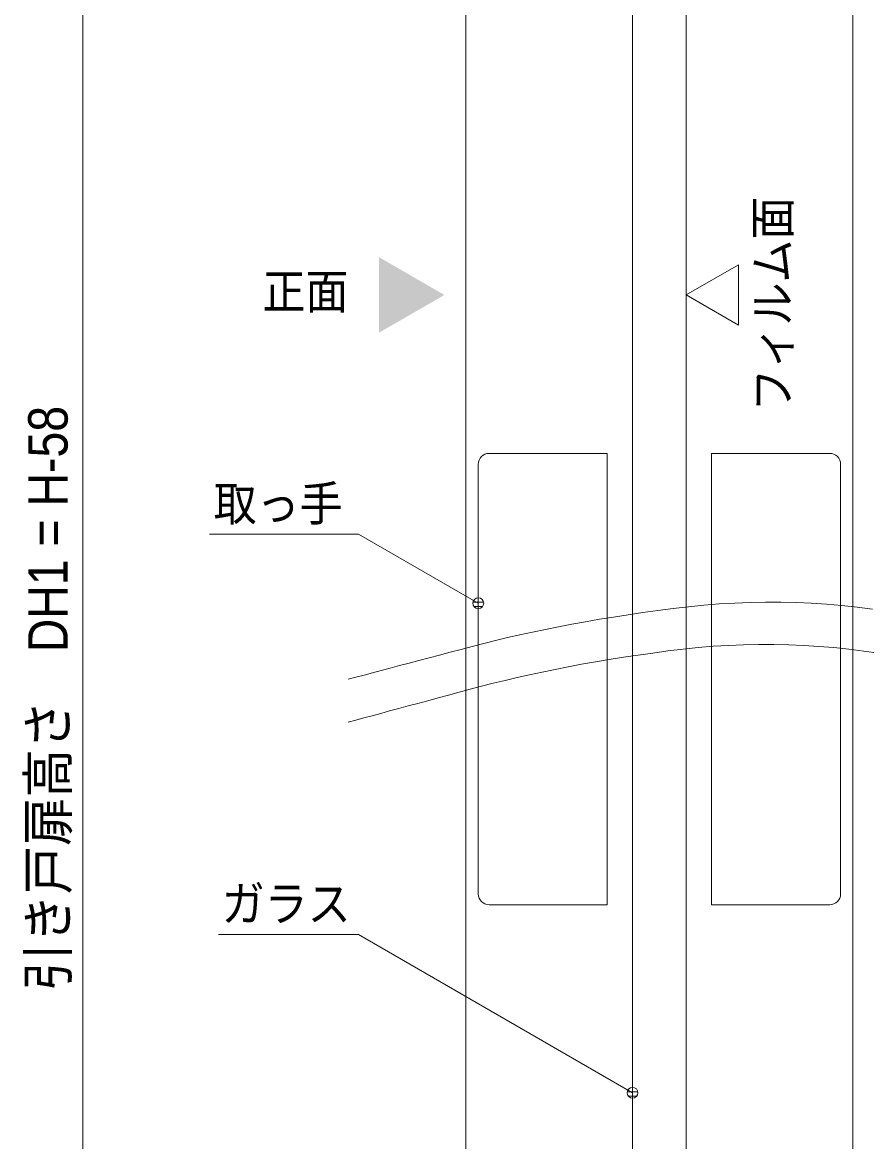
# Model space of a CAD drawing. Units: millimetres, scale not verified. Extents: x -6062 to 6062, y -3045 to 3045.
# Drawn here: x 138 to 923, y -1085 to -43 of the extents above; entities that cross this region are included whole.
import ezdxf
from ezdxf.enums import TextEntityAlignment as Align

# ---------------------------------------------------------------- set-up
doc = ezdxf.new("R2010")
doc.units = ezdxf.units.MM
doc.header["$LTSCALE"] = 20
for name, color, linetype, lineweight in [('0-0_2寸法-3', 7, 'Continuous', 9), ('0-1_3一般', 7, 'Continuous', 9), ('0-5_2寸法-1', 7, 'Continuous', 9)]:
    doc.layers.add(name, color=color, linetype=linetype, lineweight=lineweight)
doc.styles.add('ＭＳ ゴシック', font='')
doc.styles.add('ＭＳ Ｐゴシック', font='')
doc.styles.get('ＭＳ ゴシック').set_extended_font_data('MS Gothic')
doc.styles.get('ＭＳ Ｐゴシック').set_extended_font_data('MS PGothic')

# ---------------------------------------------------------------- blocks, each defined once
blk = doc.blocks.new('グループ-49')
at = {"layer": '0-1_3一般'}
for p, q in [((49863.7, 5604.9), (49863.7, -32200)), ((50863.7, -32200), (50863.7, 5604.9))]:
    blk.add_line(p, q, dxfattribs=at)
blk.add_lwpolyline([(53963.7, 10804.9), (53963.7, -37400), (46763.7, -37400), (46763.7, 10804.9)], close=True, dxfattribs=at)
blk = doc.blocks.new('グループ-54')
at = {"layer": '0-1_3一般'}
for p, q in [((46993.7, -9084.3), (46993.7, -17084.3)), ((53733.7, -17084.3), (53733.7, -9084.3))]:
    blk.add_line(p, q, dxfattribs=at)
for points in [[(47193.7, -17284.3), (49393.7, -17284.3), (49393.7, -8884.3), (47193.7, -8884.3)], [(53533.7, -8884.3), (51333.7, -8884.3), (51333.7, -17284.3), (53533.7, -17284.3)]]:
    blk.add_lwpolyline(points, dxfattribs=at)
for centre, start, end in [((47193.7, -9084.3), 135, 180), ((47193.7, -9084.3), 90, 135), ((53533.7, -9084.3), 45, 90), ((53533.7, -9084.3), 0, 45), ((47193.7, -17084.3), 180, 225), ((47193.7, -17084.3), 225, 270), ((53533.7, -17084.3), 270, 315), ((53533.7, -17084.3), 315, 0)]:
    blk.add_arc(centre, 200, start, end, dxfattribs=at)
blk = doc.blocks.new('グループ-57')
at = {"layer": '0-1_3一般'}
for points in [[(44571, -13088.9), (44717.9, -13049.5), (44869.9, -13008.9), (45027.1, -12967), (45189.5, -12923.8), (45357, -12879.4), (45529.7, -12833.8), (45707.5, -12786.8), (45890.4, -12738.7), (46078.5, -12689.2), (46271.8, -12638.6), (46470.2, -12586.6), (46673.7, -12533.4), (46882.4, -12479), (47096.3, -12423.2), (47315.2, -12367.6), (47539.2, -12313.4), (47768.1, -12260.5), (48002.2, -12209.1), (48241.2, -12159), (48485.3, -12110.3), (48734.4, -12063.1), (48988.5, -12017.2), (49247.6, -11972.7), (49511.8, -11929.7), (49781, -11888), (50055.3, -11847.7), (50334.5, -11808.8), (50618.8, -11771.3), (50905.5, -11737.4), (51191.9, -11709.3), (51478, -11686.9), (51763.9, -11670.4), (52049.5, -11659.6), (52334.8, -11654.6), (52619.9, -11655.3), (52904.7, -11661.8), (53189.3, -11674.2), (53473.5, -11692.2), (53757.6, -11716.1)], [(53757.6, -11716.1), (54041.3, -11745.7), (54324.8, -11781.1)], [(44571, -13888.9), (44715.5, -13849.3), (44865.1, -13808.4), (45019.7, -13766.3), (45179.4, -13722.9), (45344.2, -13678.3), (45514, -13632.3), (45689, -13585.2), (45868.9, -13536.7), (46054, -13487), (46244.1, -13436), (46439.2, -13383.8), (46639.5, -13330.3), (46844.8, -13275.5), (47055.1, -13219.5), (47270.5, -13163.5), (47490.8, -13108.9), (47716.1, -13055.7), (47946.3, -13003.8), (48181.5, -12953.4), (48421.6, -12904.3), (48666.6, -12856.6), (48916.6, -12810.3), (49171.5, -12765.3), (49431.4, -12721.8), (49696.2, -12679.6), (49966, -12638.8), (50240.7, -12599.4), (50520.4, -12561.3), (50802.4, -12526.9), (51084.2, -12498.2), (51365.7, -12475.2), (51646.9, -12458.1), (51927.9, -12446.7), (52208.6, -12441), (52489, -12441.1), (52769.2, -12447), (53049.2, -12458.7), (53328.8, -12476.1), (53608.3, -12499.3)], [(53608.3, -12499.3), (53887.4, -12528.3), (54166.3, -12563), (54444.9, -12603.5)]]:
    blk.add_lwpolyline(points, dxfattribs=at)
blk = doc.blocks.new('グループ-58')
at = {"layer": '0-1_3一般'}
for name in ['グループ-49', 'グループ-54', 'グループ-57']:
    blk.add_blockref(name, (0, 0), dxfattribs=at)
blk = doc.blocks.new('グループ-59')
at = {"layer": '0-1_3一般'}
blk.add_blockref('グループ-58', (0, 0), dxfattribs=at)

msp = doc.modelspace()

# ---------------------------------------------------------------- linework, layer by layer
at = {"layer": '0-0_2寸法-3'}
for p, q in [((567.08, -582.67), (557.29, -582.67)), ((562.36, -578.67), (562.01, -578.67)), ((562.36, -578.67), (562.01, -578.67)), ((566.18, -586.67), (558.19, -586.67)), ((710.58, -1038.24), (700.79, -1038.24)), ((705.87, -1034.24), (705.49, -1034.24)), ((705.87, -1034.24), (705.49, -1034.24)), ((709.68, -1042.24), (701.69, -1042.24))]:
    msp.add_line(p, q, dxfattribs=at)
msp.add_lwpolyline([(804.28, -268.72), (804.28, -324.84), (755.68, -296.78)], close=True, dxfattribs=at)
for points in [[(562.18, -583.66), (450.68, -519.29), (312.16, -519.29)], [(705.68, -1039.23), (450.68, -892.01), (320.65, -892.01)]]:
    msp.add_lwpolyline(points, dxfattribs=at)
for centre in [(562.18, -583.66), (562.18, -583.66), (705.68, -1039.23), (705.68, -1039.23)]:
    msp.add_circle(centre, 5.01, dxfattribs=at)
msp.add_solid([(469.93, -261.71), (530.68, -296.78), (469.93, -331.85)], dxfattribs=at)
at = {"layer": '0-5_2寸法-1'}
msp.add_line((194.31, 527.53), (194.31, -1857.29), dxfattribs=at)

# ---------------------------------------------------------------- block references
at = {"layer": '0-1_3一般', "xscale": 0.05, "yscale": 0.05}
msp.add_blockref('グループ-59', (-1787.5, 0), dxfattribs=at)

# ---------------------------------------------------------------- texts
at = {"layer": '0-0_2寸法-3', "style": 'ＭＳ ゴシック', "width": 0.9}
msp.add_text('フィルム面', height=32.55, rotation=90, dxfattribs=at).set_placement((861.88, -405.14), align=Align.BOTTOM_LEFT)
for s, p in [('正面', (361.46, -319.56)), ('取っ手', (316.02, -516.89)), ('ガラス', (323.5, -889.24))]:
    msp.add_text(s, height=32.55, dxfattribs=at).set_placement(p, align=Align.BOTTOM_LEFT)
at = {"layer": '0-5_2寸法-1', "style": 'ＭＳ Ｐゴシック', "width": 0.9}
msp.add_text('引き戸扉高さ\u3000DH1 = H-58', height=36.69, rotation=90, dxfattribs=at).set_placement((191.19, -944.6), align=Align.BOTTOM_LEFT)

doc.saveas('drawing.dxf')
